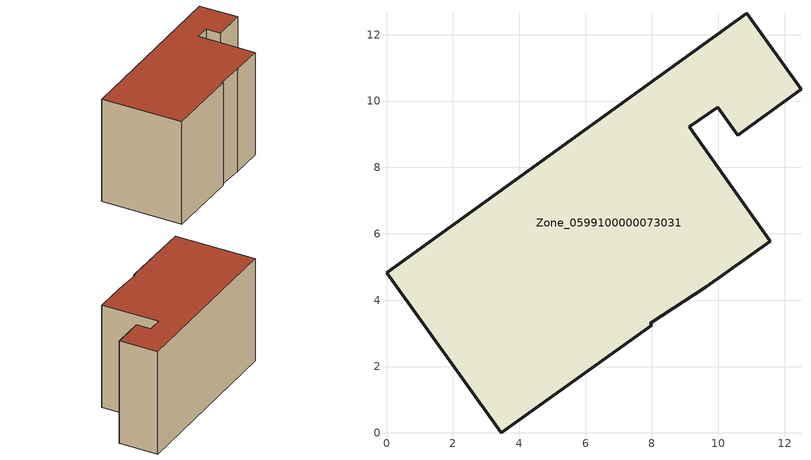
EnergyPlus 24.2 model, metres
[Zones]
Zone_0599100000073031
 floor ground (C_G): 3.45,0 0,4.83 10.85,12.65 12.49,10.35 10.59,8.97 9.98,9.82 9.12,9.22 11.56,5.78 9.64,4.41 7.95,3.31 8,3.24 z0
 wall outside (C_F): 0,4.83 3.45,0 8,3.24 7.95,3.31 9.64,4.41 11.56,5.78 9.12,9.22 9.98,9.82 10.59,8.97 12.49,10.35 10.85,12.65 0,4.83 z0:7.76
 roof outside (C_R): 9.64,4.41 11.56,5.78 9.12,9.22 9.98,9.82 10.59,8.97 12.49,10.35 10.85,12.65 0,4.83 3.45,0 8,3.24 7.95,3.31 z7.76
[BUILDING]
Pand.0599100000073031: North Axis=0; Terrain=City; Loads Convergence Tolerance Value=0.04; Temperature Convergence Tolerance Value=0.4; Solar Distribution=FullExterior; Maximum Number of Warmup Days=25; Minimum Number of Warmup Days=1
[Site:Location]
Rotterdam.The.Hague.AP_ZH_NLD Design_Conditions: Latitude=51.96; Longitude=4.45; Time Zone=1; Elevation=-4.5
[SITE:GROUNDTEMPERATURE:BUILDINGSURFACE]
18, 18, 18, 18, 18, 18, 18, 18, 18, 18, 18, 18
[MATERIAL] Thermal Absorptance=0.9; Solar Absorptance=0.7; Visible Absorptance=0.7
Name | Roughness | Thickness | Conductivity | Density | Specific Heat
G.TC.1975-1991 | MediumSmooth | 0.15 | 0.288461 | 540 | 1210
F.TC.1975-1991 | Rough | 0.3 | 0.230769 | 1920 | 840
R.TC.1975-1991 | MediumRough | 0.2 | 0.153846 | 1500 | 1000
[CONSTRUCTION]
C_G: G.TC.1975-1991
C_F: F.TC.1975-1991
C_R: R.TC.1975-1991
[ZONE]
Zone_0599100000073031: Type=1; Multiplier=1; Ceiling Height=Autocalculate; Volume=Autocalculate; Floor Area=autocalculate; Part of Total Floor Area=Yes
[ZONEINFILTRATION:DESIGNFLOWRATE]
Infil_Zone_0599100000073031: Zone or ZoneList or Space or SpaceList=Zone_0599100000073031; Schedule=AlwaysOn; Design Flow Rate Calculation Method=Flow/Area; Flow Rate per Floor Area=0.003; Constant Term Coefficient=1; Temperature Term Coefficient=0; Velocity Term Coefficient=0; Velocity Squared Term Coefficient=0
[HVACTEMPLATE:ZONE:IDEALLOADSAIRSYSTEM]
Zone_0599100000073031: Maximum Heating Supply Air Temperature=50; Minimum Cooling Supply Air Temperature=13; Maximum Heating Supply Air Humidity Ratio=0.0156; Minimum Cooling Supply Air Humidity Ratio=0.0077; Heating Limit=NoLimit; Cooling Limit=NoLimit; Dehumidification Control Type=ConstantSensibleHeatRatio; Cooling Sensible Heat Ratio=0.7; Dehumidification Setpoint=60; Humidification Control Type=None; Humidification Setpoint=30; Outdoor Air Method=None; Outdoor Air Flow Rate per Person=0.00944; Outdoor Air Flow Rate per Zone Floor Area=0; Outdoor Air Flow Rate per Zone=0; Demand Controlled Ventilation Type=None; Outdoor Air Economizer Type=NoEconomizer; Heat Recovery Type=None; Sensible Heat Recovery Effectiveness=0.7; Latent Heat Recovery Effectiveness=0.65
[ZONECONTROL:THERMOSTAT]
ThermostatControl_Zone_0599100000073031: Zone or ZoneList=Zone_0599100000073031; Control Type Schedule=DualSetpointControlType; Control 1=Thermostat_Zone_0599100000073031; Temperature Difference Between Cutout And Setpoint=0
[THERMOSTATSETPOINT:DUALSETPOINT]
Thermostat_Zone_0599100000073031: Heating Setpoint Temperature Schedule=HeatingSetpoint_Zone_0599100000073031; Cooling Setpoint Temperature Schedule=CoolingSetpoint_Zone_0599100000073031
[SCHEDULE:COMPACT]
HeatingSetpoint_Zone_0599100000073031: Through: 12/31, For: AllDays, Until: 24:00, 21
CoolingSetpoint_Zone_0599100000073031: Through: 12/31, For: AllDays, Until: 24:00, 24
DualSetpointControlType: Through: 12/31, For: AllDays, Until: 24:00, 4
AlwaysOn: Through: 12/31, For: AllDays, Until: 24:00, 1
